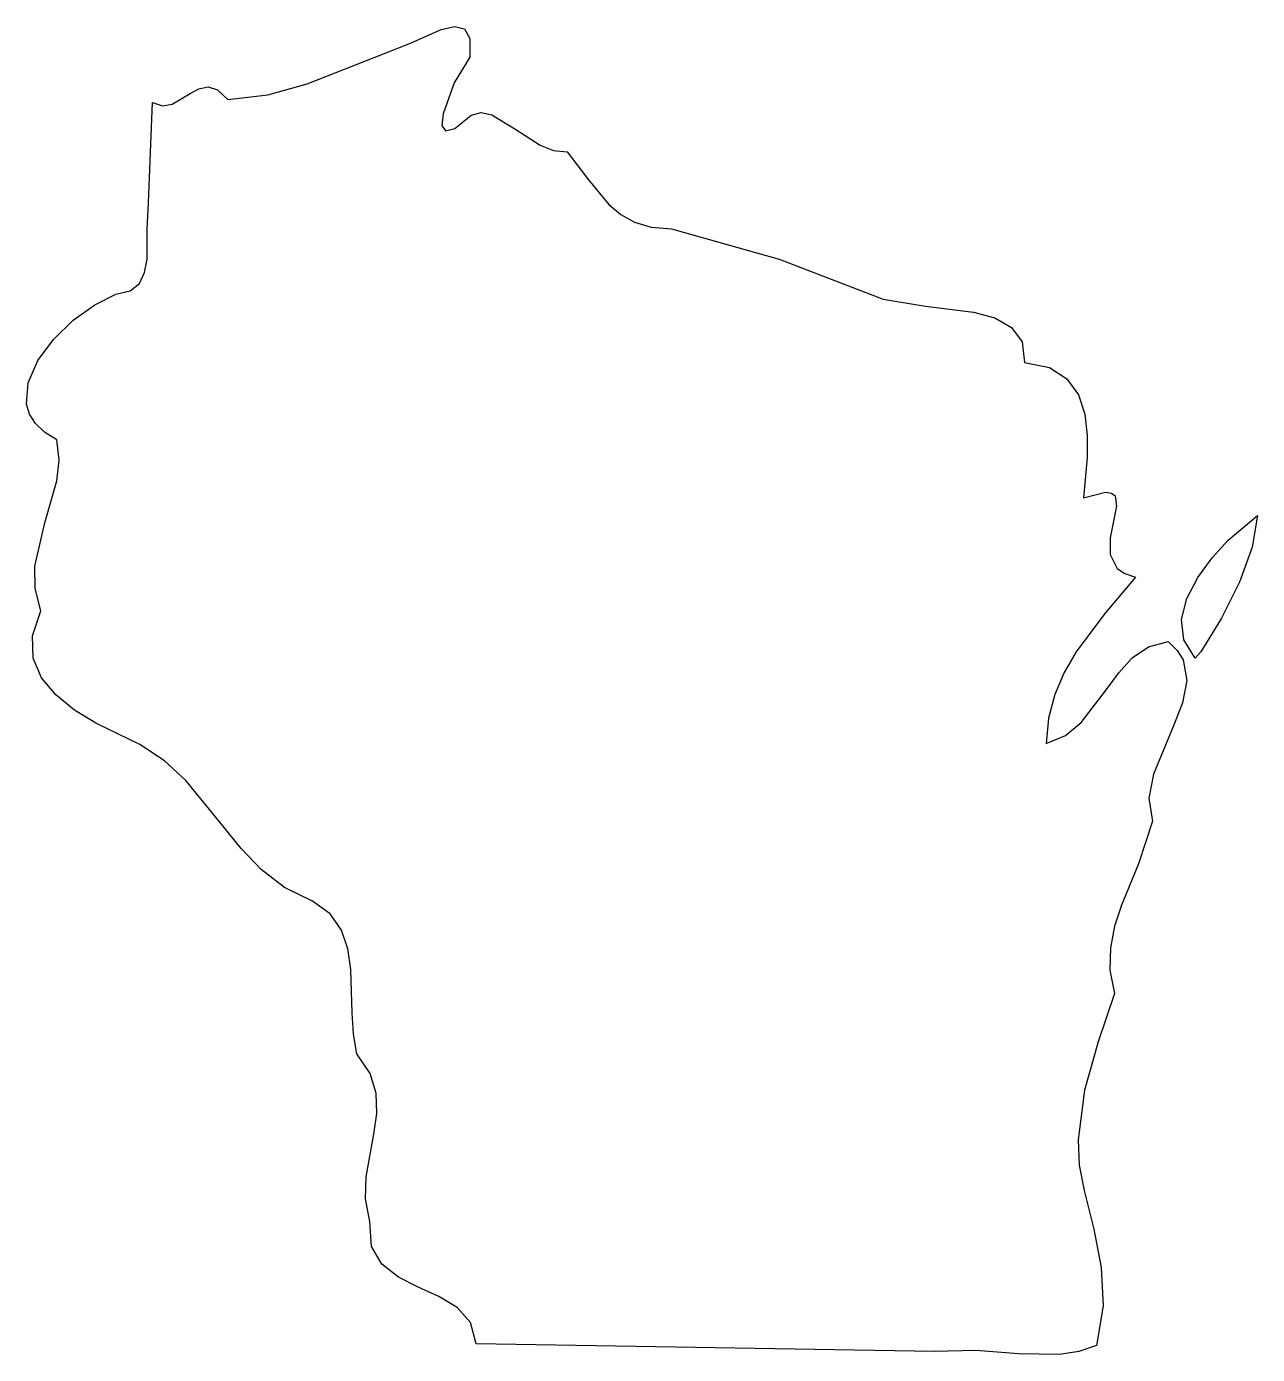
# Model space of a CAD drawing. Extents: x 20 to 202, y 24 to 220.
import ezdxf

# ---------------------------------------------------------------- set-up
doc = ezdxf.new("R2010")
doc.units = 0
doc.layers.get('0').update_dxf_attribs({"linetype": 'CONTINUOUS'})

msp = doc.modelspace()

# ---------------------------------------------------------------- linework, layer by layer
at = {"color": 3}
for points in [[(86.61801, 25.499026), (85.758067, 28.623855), (83.77337, 30.841493), (81.068376, 32.482363), (78.047538, 33.876886), (75.115311, 35.355487), (72.676148, 37.248586), (71.134505, 39.886608), (70.894835, 43.599975), (70.255482, 46.924316), (70.34229, 50.176229), (71.468986, 56.477669), (71.896171, 59.534645), (71.824112, 62.534092), (70.946457, 65.479734), (68.956857, 68.375296), (68.454589, 71.29403), (68.281669, 74.423936), (68.084532, 80.839098), (67.640643, 83.885273), (66.686759, 86.664457), (65.013046, 89.057108), (62.409665, 90.943687), (58.271565, 92.965238), (54.812499, 95.631804), (51.827358, 98.745431), (49.111031, 102.108166), (43.664375, 108.789146), (40.523824, 111.711484), (36.831645, 114.091116), (30.329946, 117.263339), (27.186385, 119.209159), (24.437147, 121.43989), (22.324329, 123.989361), (21.090028, 126.8914), (20.976341, 130.179838), (22.225366, 133.888503), (21.348648, 137.201546), (21.327556, 140.467489), (22.807954, 146.865583), (24.57798, 153.097806), (24.918921, 156.15641), (24.549049, 159.179181), (22.723205, 160.293711), (21.397813, 161.55862), (20.533429, 162.948235), (20.090608, 164.436886), (20.311872, 167.608607), (21.746043, 170.868412), (24.07756, 174.010928), (26.990861, 176.830784), (30.170384, 179.122609), (33.300568, 180.681029), (35.407551, 181.169874), (36.77703, 182.293476), (37.562982, 183.907402), (37.919383, 185.867217), (37.959438, 190.246781), (38.129004, 194.276701), (38.720403, 209.026921), (40.212865, 208.561189), (41.616502, 208.817319), (44.278791, 210.351731), (45.598184, 211.058296), (46.950238, 211.343288), (48.365323, 210.920849), (49.873812, 209.505121), (55.811566, 210.164017), (61.626278, 211.801643), (72.888486, 216.243654), (76.909391, 217.802356), (81.425717, 219.82774), (83.378035, 220.269859), (84.864256, 219.933955), (85.687729, 218.521797), (85.651803, 215.735154), (83.368737, 211.947363), (81.705068, 207.365919), (81.544713, 205.66407), (82.066253, 204.827597), (83.44537, 205.211099), (85.857746, 207.169171), (87.337435, 207.552664), (88.918516, 207.196381), (92.350128, 205.138603), (96.083129, 202.744083), (98.040946, 201.966869), (100.048066, 201.761062), (103.2092, 197.610633), (106.247238, 193.950926), (107.996133, 192.482301), (110.045499, 191.349007), (112.505751, 190.621926), (115.487303, 190.371942), (131.413116, 185.852071), (146.818522, 179.941959), (153.074918, 178.910081), (160.171287, 178.041522), (163.31876, 177.185338), (165.817385, 175.790204), (167.380882, 173.662862), (167.722971, 170.61005), (171.408835, 169.851215), (174.009295, 168.190064), (175.696785, 165.8286), (176.643739, 162.968824), (177.022591, 159.812737), (177.005775, 156.562341), (176.474876, 150.586626), (179.696028, 151.402203), (180.599973, 151.281985), (181.12806, 150.867854), (181.342337, 149.33213), (180.910226, 147.143584), (180.403091, 144.650766), (180.392299, 142.202229), (181.449215, 140.146524), (182.556616, 139.374906), (184.145205, 138.832203), (179.59611, 133.463862), (175.355696, 127.802561), (173.596992, 124.756261), (172.210357, 121.509774), (171.29409, 118.020785), (170.94649, 114.246976), (173.796132, 115.45064), (176.110285, 117.351099), (179.863974, 122.239915), (181.669435, 124.72703), (183.671258, 126.908453), (186.052403, 128.533564), (188.995835, 129.351741), (190.332788, 128.02128), (191.196967, 126.607841), (191.742766, 123.565249), (191.104758, 120.290404), (189.754469, 116.849747), (186.803153, 109.736762), (186.145179, 106.197315), (186.66103, 102.757819), (184.585169, 96.476474), (182.064074, 90.338275), (181.05439, 87.230439), (180.434791, 84.04749), (180.372405, 80.752463), (181.034365, 77.308391), (178.638595, 70.16838), (176.597464, 62.978328), (175.656972, 55.66117), (175.832591, 51.930843), (176.563119, 48.139838), (177.964323, 42.430271), (179.063567, 36.795297), (179.371922, 31.11431), (178.400462, 25.266706), (175.770499, 24.346636), (172.930701, 23.92225), (166.829821, 24.028775), (160.514261, 24.52278), (154.400462, 24.340761), (86.61801, 25.499026), (86.61801, 25.499026)], [(192.990868, 126.878021), (191.291068, 129.587298), (190.973565, 132.575425), (191.754352, 135.69258), (193.34942, 138.788939), (195.474761, 141.714678), (197.846368, 144.319975), (202.192348, 147.969949), (201.416196, 143.312617), (199.524982, 138.111431), (196.868116, 132.799677), (193.795009, 127.810641), (192.990868, 126.878021), (192.990868, 126.878021), (192.990868, 126.878021)]]:
    msp.add_lwpolyline(points, dxfattribs=at)

doc.saveas('drawing.dxf')
